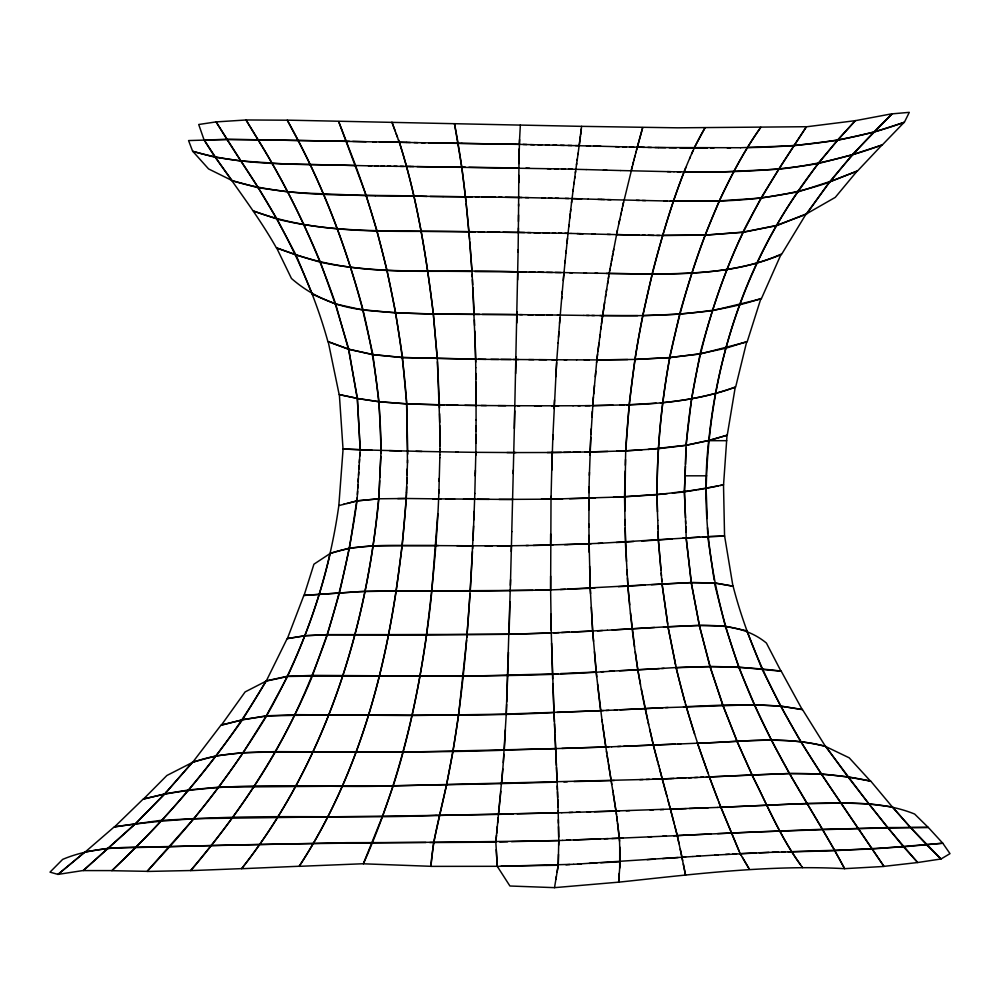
<?xml version="1.0" encoding="UTF-8"?>
<svg xmlns="http://www.w3.org/2000/svg" width="1000" height="1000" viewBox="0 0 1000 1000"><rect width="100%" height="100%" fill="white"/><g stroke="black" fill="none" stroke-linecap="round" stroke-linejoin="round"><path stroke-width="1.5" d="M475.863 452.337L475.962 434.6M518.763 182.712L519.05 157.65M518.8 175.35L518.6 206.163M475.988 431.238L476.087 419.6M475.913 443.175L476.025 425.8M518.1 252.162L518.525 214.925M524.575 232.512L518.387 232.362L518.413 228M476.075 419.975L476.025 390.812M518.462 221.488L518.612 203.988M475.275 591.138L550.638 589.913L551.013 499.15L541.325 499.225M526.05 545.525L550.513 545.15L550.65 533.962M514.325 428.425L518.138 249.688M518.938 163.55L519.225 148.787M519.087 156.175L519.575 139.525M517.675 279.887L517.825 271.875L535.112 272.162M516.825 322.962L517.062 311.9M473.85 519.913L474.837 493.488M516.075 356.65L516.013 359.475L513.513 359.475M558.675 845.15L558.775 840.55L562.562 840.375M557.062 872.225L558.225 865.3L558.775 840.588L543.025 840.875M558.475 854.412L558.225 865.288L554.513 887.65L509.925 886L497.262 866.312L495.825 842.225L496.488 835.188M589.862 454.913L591.3 428.725M625.363 465.275L625.712 450.85L658.162 448.725L686.188 445.312C692.013 371.488 711.725 299.175 743.025 232.125L705.125 235.175C689.862 274.9 678.763 316 669.587 357.525L700.325 353.95L747.175 341.838L760.9 298.525C709.2 316.175 653.787 316.05 599.8 315.575M438.963 490.112C437.262 538.562 432.612 586.85 426.45 634.925L511.7 634.2L558.987 632.65M474.825 493.612L475.312 473.275M511.788 531.5L511.287 551.525M511.775 531.788L513.312 470.087M514.763 410.925L513.75 452.575L506.962 452.537M515.662 373.575L516.013 359.5L518.538 359.513M551.763 470.2L552.938 434.663M589.362 475.337L590.788 437.425M625.525 459.487L624.85 511.025M438.888 493.013L439.25 478.375M475.325 472.987L475.85 452.337L516.075 452.575M475.25 475.925L475.387 470.325M510.562 579.612L506.25 714.038L503.288 762.638M513.212 473.55L513.75 452.575M510.412 585.337L511.425 545.763L528.4 545.5M499.025 499.425L551.013 499.162L552.188 452.512L561.388 452.388M588.925 492.587L589.45 472.312M625.25 471L624.538 496.838L625.1 525.25M439.188 481.275L439.837 457.738M475.775 455.3L475.863 452.337L455.85 452.062M509.963 601.7L509.062 634.288L551.275 633.038L551.013 614.225M562.638 498.9L551.013 499.15L551.1 496.287M588.888 527.125L589.075 486.763M557.888 673.75L463.212 676.3L312.562 675.375L327.137 634.625L388.512 634.612C397.512 587.7 403.7 540.275 406.488 492.587M439.825 457.75L439.925 454.787M397.7 498.587L406.287 498.488L407.262 468.913M406.675 486.675L406.463 492.575M439.913 454.8L439.988 448.888M508.5 652.212L506.725 701.938M660.413 402.887C685.888 400.487 711.287 396.05 735.288 386.987L727.237 435.25L708.525 440.475L686.162 445.275L685.55 464.363M406.95 477.8L406.75 483.7M685.962 448.188L684.438 491.912L685.725 523.587M407.05 474.825L407.575 460.025M685.487 466.275L684.375 491.9L685.5 517.837M407.475 462.975L406.625 403.875L379.137 401.725L357.212 398.475L348.75 349.15L372.65 354.663L402.587 357.475L395.625 312.887L362.95 309.8C374.375 356.838 381.225 404.963 380.95 453.413M407.8 454.087L406.912 415.662M436.012 815.387C328.975 820.037 220.625 810.362 114.425 826.988L143.312 798.962L164.688 794.112L135.95 823.15L83.25 870.5L57.987 874.4L50 872.15L62.663 859.388C85.812 849.575 111 847.575 135.875 847.087C175.463 808.3 210.238 764.987 242.413 719.925L221.075 725.037L192.562 762.463C219.062 752.6 247.575 752.588 275.462 751.612C296.7 714.513 313.163 675.037 327.35 634.775L305.238 635.625L287.35 638.663L303.875 595.375L358.7 591.688L396.163 590.9L402.225 545.312L406.35 498.5L378.9 498.787L356.987 500.863C350.788 546.213 340.938 590.975 327.1 634.625L305.425 635.775L287.188 638.538L266.238 681.075L242.387 719.9L266.275 715.812L297.3 714.663L412.25 715.537L506.262 714.125L506.637 704.388M466.6 640.075L458.587 715.175L453.013 751.312L446.538 784.912L433.6 842.562L430.887 866.312L363.363 863.8C401.875 777.65 422.375 684.737 431.838 591.112L396.175 590.9C381.475 687.588 353.288 783.9 299.175 866.25L241.637 868.725C325.788 761.637 367.638 627.125 379.15 492.75M473.025 540.112L474.188 511.337M473.587 525.988C469.6 608.337 464.938 691.175 448.95 772.25C443.363 803.713 433.162 834.362 430.9 866.375L497.262 866.3M552.725 439.675L556.163 371.062M554 408.65L554.475 399.9M379.087 492.738L379.675 480.65M616.712 451.175L625.725 450.863L629.15 404.787C665.263 403.7 701.488 399.288 735.638 387.113L746.737 341.613L725.875 348.225L700.013 353.75C711.162 312.188 724.312 271.075 743.25 232.35L776.25 225.45L806.462 214.25L829.65 181.637L797.887 191.95C737.362 278.275 708.363 383.75 706.188 488.387L698.037 489.712M380.087 471.575L378.825 498.787L357.075 500.875L346.775 503.537M379.762 477.612L380.812 456.45M720.3 485.475L723.562 484.8L727.025 435.2L708.675 440.675C696.9 545.212 724.013 650.075 772.65 742.212C794.475 785.588 821.825 825.825 844.613 868.662L883.95 866.45L840.863 803.062C865.863 802.987 891.237 804.5 914.638 814.05L928.25 827.438L887.575 827.575L917.675 862.525L941.025 858.975L950 853.637L942.775 843.225L928.275 827.4L910.575 827.562L892.362 806.9L910.537 827.6L822.425 829.212L789.425 773.475L671.012 778.562M380.05 471.562L381.125 450.387M357.25 497.675L349.462 548.075L330.25 553.425L313.925 564.2L304.062 595.462L364.925 591.275L532.925 590.35M509.075 634.3L388.537 634.612C372.713 716.3 344.8 796.338 299.2 866.338L363.35 863.737L382.525 816.137L393.212 785.863C317.15 788.487 239.963 780.212 164.713 794.163L192.362 762.2L216.462 755.837L243.188 752.588L266.288 715.812L287.55 676.513L266.238 681.075L245.113 691.925L221.275 725.25L243.675 719.425L266.525 716.075C244.537 751.812 220.75 786.413 193.825 818.637L160.238 820.438L114.325 826.812L85.375 851.85L108.612 848.25L169.613 846.712C196.3 817.087 220.675 785.5 243.238 752.625C330.238 750.675 417.287 753.462 504.288 750.188L505.387 729.788M357.612 491.287L357.05 500.875L338.825 505.6C328.462 579.688 303.488 651.087 266.462 716.025C362.225 713.1 458.2 717.75 554 712.55L554.412 721.587M437.812 513.638L431.788 591.1L470.25 591.2L472.475 551.575M591.962 417.013L592.288 411.388M357.4 494.487L357.975 484.913M555.837 376.7L556.65 362.575M556.163 371.012L556.812 359.775L538.925 359.675M590.962 434.338L593.413 396.962M357.775 488.1L358.35 478.525M472.638 548.7L472.8 545.812L492.425 545.8M358.15 481.712L358.738 472.137M358.537 475.325L359.137 465.75M358.925 468.95L359.55 459.363M359.338 462.562L359.975 452.987M338.825 505.6L343.088 448.988L371.925 450.138M359.75 456.175L360.175 449.787L357.4 398.413L339.35 394.575L343.025 449L360.238 449.775L357.275 398.45L379.012 401.775L406.725 403.825C400.938 322.55 383.875 242.013 355.575 165.588C301.275 163.525 245.4 166.887 192.738 151.275L208.575 168.925L232.312 180.675L257.95 187.688L287.913 191.838L303.587 193.012L366.2 195.575L376.975 230.675C343.363 229.913 309.65 227.2 276.938 219.05L258.1 187.537L226.962 139.512L204.225 139.887C227.2 176.6 255.087 210.1 276.425 247.95L295.837 254.713L276.988 218.988L253.5 211.038C327.113 238.425 407.587 229.037 484.475 232.087M558.513 337.238L559.963 317.863M559.55 323.338L561.838 296.5M619.688 868.112L619.725 847.038M604.263 838.763L619.45 838.288L620.163 861.775L618.638 882.163L554.513 887.65M619.312 873.2L618.638 882.175C693.675 874.237 769 864.575 844.613 868.662L834.85 850.75L768.938 852.4L714.7 855.075M470.037 593.925L466.8 637.4M551.7 359.738L556.812 359.75L558.1 342.837M558.088 342.962L558.925 331.8M497.638 823.025L502.788 768.9M378.85 498.775C366.012 631 324.787 763.337 241.612 868.625L190.7 870.625C240.712 812 283.288 746.838 312.625 675.413L287.312 676.287L266.05 680.9C225.188 751.925 171.15 814.362 111.888 870.6L83.3 870.588L136.037 823.3L164.537 793.9L189.225 789.887L218.7 787.15L393.175 785.763L501.65 783.637L503.95 754.275M563.737 275.212L565.237 260.338M561.613 299.075L562.312 291.188M562.087 293.762L563.737 275.238M563.275 280.5L563.975 272.587L555.312 272.462M595.562 373.938L596.838 359.925L634.862 359.425L669.663 357.575C660.113 411.2 655.3 465.775 657.763 520.25M596.575 362.7L597.55 354.312M595.55 374.062L593.7 393.975M595.3 376.763L595.812 371.225M497.312 826.462L495.825 842.15L429.775 842.562M594.487 385.475L592.6 405.65L585.262 405.7M496.65 833.425L498.137 817.8M567.5 238.263L566 252.963M567 243.15L569 224.662M436.025 815.438L498.475 814.4L500.85 791.225M564.987 262.762L566.25 250.538M570.763 209.462L568.763 226.825M570.513 211.625L571.763 200.738M571.512 202.913L573.212 189.425M569.763 218.15L570.262 213.812M581.337 128.787L580.6 134.812M685.825 167.45C672 202.075 661.612 237.95 652.087 273.975C695.9 274.337 740.625 271.488 781.525 254.45L806.125 213.925L776.55 225.738L742.987 232.062C761.363 195.312 783.938 161.05 806.375 126.713L677.725 127.825L581.625 126.35L577.987 154.525M580.45 136.025L579.263 145.638L575.513 145.588M656.225 403.15L629.075 404.762L634.913 359.45L669.762 357.638L679.6 314.137L642.75 315.637C633.787 360.238 628.375 405.45 625.662 450.85L641.963 449.812M601.438 323.812L605.85 294.488M599.7 337.587L601.087 326.587M600.75 329.3L604.587 302.387M597.925 351.5L600.05 334.862M598.987 343.175L596.825 359.913L576.587 359.862M572.975 191.25L574.888 176.6M574.65 178.425L575.6 171.088M575.363 172.913L576.7 163.363M573.925 183.938L574.163 182.1M577.125 160.425L578.2 153.05M576.475 164.838L577.337 158.95M606.263 291.863L607.925 281.363M607.513 283.988L608.75 276.137M608.337 278.738L609.163 273.512M605.425 297.125L606.688 289.237M555.9 879.2L556.375 876.413M656.737 235.413L705.025 235.062L743.175 232.3L760.975 198.1L778.713 169.262C814.013 165.1 848.85 157.387 882.138 144.85L857.387 171.1L829.75 181.725C849.35 157.988 869.963 135.1 892.237 113.837L909.3 112.35L904.35 122.325L873.662 132.2L837.613 140.312L818.188 163.312L797.837 191.912L760.95 198.075L719.287 200.888C731.35 175.387 744.4 150.287 760.825 127.287C744.4 150.312 731.2 175.35 719.35 200.975L673.375 201.2C656.263 252.8 643.562 305.788 634.888 359.45M617.425 230.275L613.3 251.612M612.388 256.475L613.763 249.175M610.55 266.2L611.925 258.888M611.475 261.337L612.85 254.025M609.15 273.5L610.075 268.625M609.612 271.062L611.013 263.762M621.65 210.837L623.513 202.188M620.712 215.162L622.125 208.675M622.587 206.513L634.188 159M616.95 232.425L619.788 219.475M619.312 221.65L621.188 213M618.837 223.8L619.312 221.637M642.725 315.613L652.163 274.062C695.662 273.5 740.825 272.375 781.15 254.137L761.338 298.825L712.25 310.75L679.55 314.088C690.588 275.65 702.887 237.512 719.4 201.025C756.963 199.9 794.425 194.513 829.95 181.95L852.325 154.625L892.163 113.75L855.487 120.65L806.425 126.8L778.662 169.213L724.2 171.788M635.725 153.075L642.675 127.6L637.275 147.175L651.425 147.45M644.35 147.325L637.263 147.15L636.5 150.125M634.575 157.513L636.112 151.6M633.8 160.475L634.963 156.037M620.7 170.55L631.087 170.787L632.25 166.375M632.638 164.9L633.413 161.95M679.837 147.875L694.062 148.012L705.062 127.762C691.413 150.8 682.237 176 673.363 201.163L607.7 199.625M691.55 154L692.812 151.012M689.65 158.488L690.275 157M343.363 504.412L344.5 504.125M718.125 485.925L684.375 491.9L672.425 493.15M696.675 489.938L656.9 494.725L613.387 497.312M686.05 445.262L648.062 449.425M667.237 493.65L624.538 496.838L551.013 499.15M573.688 864.312L692.887 856.513M647.175 859.675L654.912 859.125M611.85 838.512L677.262 835.612L682 857.3L685.625 857.025M672.275 538.962L658.363 539.975L658.138 531.5M682.725 538.237L699.737 537.125M685.837 526.462L686.188 537.987L597.962 543.425M662.638 858.575L678.112 857.55M692.887 856.513L718.337 854.85M696.525 856.263L700.163 856.025M633.6 541.525L625.363 542.075L627.3 575.25M496.275 849.675L497.262 866.363L573.688 864.287M707.275 518.538L706.087 488.387L723.512 484.787L724.562 536.075L702.438 536.938M641.838 541L658.35 539.975L657.962 525.85M707.788 536.613L686.112 538L691.363 582.55L714.412 582.962L733.088 586.15C753.438 665.113 794.6 736.525 840.987 802.875L868.825 803.975L825.55 746.462L849.212 757.825L870.612 781.237C844.038 775.013 816.7 773.3 789.475 773.425L771.413 740.288L754.438 704.7L665.512 707.625M644.95 585.075L627.875 586.175L629.75 604.9M565.962 864.788L569.825 864.55M651.375 584.675L691.3 582.562L699.287 625.45L710.138 666.45L738.7 667.113L725.275 626.075L714.375 582.987M717.688 807.4L809.038 803.388L840.95 802.913L884 866.363L917.675 862.525L902.438 845.612L868.85 803.938L892.325 806.95L870.738 781.1L847.987 776.988L821.35 773.888L800.5 741.312L780.638 706.012L754.3 704.862L722.913 705.037L709.95 666.6L699.35 625.4L668.075 626.675L662.087 584.025L560.462 589.487M571.912 632.025L607.362 630.237M594.913 588L590.237 588.275L590.562 593.663M597.537 630.825L602.45 630.525M654.488 627.475L612.275 629.95M577.562 864.062L581.425 863.825M663.5 626.962C698.138 626.225 737.525 619.163 766.413 643.062L781 671.213L738.662 667.138L754.5 704.663L780.45 706.188L802.425 709.463L825.512 746.488C783.763 735.212 740.037 742.275 697.45 743.162M607.337 630.25L668 626.712L675.15 662.562M456.8 545.688L472.837 545.837L400.513 545.388C376.85 545.3 352.775 545.763 330.188 553.4C320.562 595.913 305.788 636.95 287.488 676.475C395.5 674.525 503.75 679 611.688 671.175M601.312 671.75L603.9 671.6M725.612 854.412L729.25 854.212M589.163 863.4L596.912 862.962M652.1 668.988L619.5 670.738M706.4 777.087L751.975 774.925C767.825 806.325 781.425 839.3 802.6 867.625L801.888 866.637M675.1 662.613C686 712.113 702.575 760.1 720.837 807.312L794.275 803.975L840.863 803.062L821.312 773.9L787.038 773.637L751.95 774.95C767.35 805.212 780.375 837.087 800.487 864.638M683.988 835.238L673.65 835.75M732.887 854L736.538 853.8M618.425 586.688L627.888 586.175C631.638 631.163 637.587 676.05 647.638 720.088M611.7 671.15L637.75 669.8L635.288 651.9M664.087 668.337L652.1 668.988M609.1 671.3L614.288 671.038M659.287 668.587L637.725 669.812L640.5 684.375M623.062 838.075L619.45 838.275L617.55 822.987M591.175 543.75L533.288 545.425M661.688 668.475C701.538 665.512 741.513 666.162 781.175 671.087L802.25 709.625L780.638 706.025L762.163 669.388L746.85 630.775L725.088 626.2L699.438 625.363L691.162 582.625L714.562 582.913L732.95 586.213L724.613 536.05L707.738 536.625L714.15 580.025M556.9 712.438L617.2 709.95M683.988 835.238L758.462 831.787M600.775 862.75L620.163 861.762M602.5 543.188L567.175 544.575M506.25 714.038L603.375 710.6M606.138 710.487L608.9 710.35M668.075 707.487L614.45 710.062M662.938 707.738L619.987 709.8M616.188 542.525L625.388 542.075L625.013 519.525M671.012 778.562L652.588 779.25M594.338 811.712L717.688 807.425M658.363 764.163L670.487 809.375L679.912 808.925M553.862 632.863L569.288 632.175M593.55 641.363L592.65 631.1L561.587 632.5M675.375 744.137L611.7 746.775M673.95 778.425L662.188 778.975L660.562 772.625M560.625 673.575L596.15 672.025L602.225 722.062M683.5 706.75L722.85 705.088L737.038 741.3L752.025 774.825L737 741.338M568.162 748.188L611.7 746.8M678.125 744.025L697.412 743.188M680.875 743.888L626.562 746.175M679.925 808.913L686.213 808.637M562.562 840.4L600.475 838.875M710.888 833.938L677.262 835.612L679.05 843.713M648.337 836.812L651.95 836.65M550.625 589.913L565.325 589.312M561.9 748.413L608.737 746.925M676.912 778.288L685.75 777.913M566.35 840.225L570.138 840.062M595.413 498.013L569.6 498.725M689.362 808.5L708.238 807.763M717.625 833.625L822.4 829.262L834.9 850.65L903.425 846.838L942.775 843.225L872.55 849L788.1 851.787M573.925 839.9L608.062 838.625M662.788 836.188L666.413 836.038M756.15 852.887L740.175 853.6L739.613 852.312M567.875 589.175L590.225 588.288L592.663 631.1L596.712 676.862M617.65 746.525L620.612 746.4M623.587 746.312L626.55 746.188M573.987 781.587L614.338 780.525M688.7 777.788L691.637 777.663M587.1 811.912L619.45 811.062M758.462 831.8L887.562 827.6L847.987 776.988L825.7 746.3C783.713 735.588 740.088 742.025 697.387 743.225L704.925 764.262M438.3 545.538L373.225 545.9L349.4 548.038L339.538 592.75L327.312 634.763L426.488 634.95C419.188 686 408.938 736.7 393.2 785.863L649.4 779.35M694.587 777.55L697.537 777.438M759.35 852.763L768.938 852.4M740.525 147.725L794.15 145.675L837.575 140.262L855.425 120.562L837.5 140.162L818.337 163.487C770.7 171.875 722.212 172.587 673.988 171.762M700.487 777.325L703.438 777.212M626.237 810.8L629.637 810.662M550.525 545.138L552.888 545.05M558.5 826.65L558.775 840.537C429.062 842.987 299.312 842.5 169.625 846.737L147.15 871.45L190.65 870.525C222.125 833.263 251.225 794 275.5 751.65L403.325 752.163L555.65 748.625M568.15 748.225L504.275 750.113M425.95 842.475L346.463 842.688L135.963 847.262L111.938 870.7L147.1 871.338L193.85 818.675L439.575 815.362L561.812 812.712M561.812 812.738L590.712 811.825M498.462 814.388L513.387 813.913M569.038 812.487L572.65 812.362M772.138 852.288L778.525 852.075M747.163 147.613C800.35 146.925 854.15 140.9 904.262 122.225L882.262 144.987L852.4 154.7L818.388 163.55C755.738 242.763 718.737 340.288 708.787 440.538L686 445.262L691.55 399.05L700.088 353.787L669.8 357.65C660.35 408.413 655.763 460.112 657.487 511.763M607.737 451.463L573.05 452.25M625.688 450.863L585.05 452.088M564.625 544.675L567.013 544.6M501.637 783.575L557.137 782.125L557.4 789.788M563.875 781.9L567.25 781.8M639.825 779.638L643.012 779.538M576.263 812.25L579.875 812.138M499.762 842.025L507.625 841.812M650.05 809.963L653.45 809.85M781.712 851.975L784.912 851.888M658.988 779.075L646.213 779.438M660.263 809.663L663.675 809.562M511.55 841.663L543.025 840.863M626.825 404.862L629.138 404.8L619.925 405.037M517.125 813.787L558.212 812.837L558.425 823.2M624.513 404.9L592.612 405.637L613.038 405.188M658.975 779.075L662.175 778.988L666.875 796.038M501.062 866.213L546.8 865.387M535.462 590.275L550.625 589.95L550.612 576.138M627.7 359.55L596.812 359.9M563.713 452.35L580.237 452.137M740.537 147.738L654.987 147.525M547.238 452.525L570.688 452.287M470.262 591.225L475.325 591.175M546.788 865.413L558.237 865.25M727.25 147.875L730.575 147.85M724.212 171.812L711.787 171.887M711.8 171.9L683.913 171.912M572.962 405.75L580.237 405.712M577.975 405.737L590.1 405.662M710.65 147.988L713.975 147.975M573.162 405.75L551.65 405.812M707.337 148L694.062 148.012M662.513 235.475L705.075 235.138L719.312 200.912L670.25 201.1M637.663 315.637L591.825 315.5M558.837 405.8L534.438 405.788M513.75 452.575L552.188 452.512M497.238 545.788L511.425 545.775L484.975 545.788M708.675 440.675L726.675 440.675M685.15 475.812L706.663 475.812M526.462 272.013L474.862 271.575M522.388 314.662L482.312 314.425M520.337 125.1L287.275 120.138C320.637 179.775 345.225 243.837 362.987 309.75C336.425 306.925 311.525 296.05 291.45 278.463L276.6 247.825L297.188 255.338L320.387 262.225C302.762 219.887 282.288 178.762 258.038 139.812L227.062 139.4L188.562 140.562L192.675 151.337L215.087 157.275L204.112 140.013L198.713 124.5L216.088 121.9L246.012 119.987L258.075 139.775L349.425 141.337M530.775 232.65L502.975 232.262M517.825 271.875C444.15 268.288 367.025 279.125 295.925 254.662L312.225 294.25L335.625 303.988C315.912 246.537 289.962 191.45 258.1 139.738L298.038 140.525C326.425 194.112 347.287 251.375 362.788 309.938C414 315.5 465.588 313.913 517.013 314.613M500.975 359.425L533.775 359.637M584.225 359.9L589.188 359.913M517.25 405.725L541.45 405.8M477.125 499.325L489.15 499.375M518.375 232.387L478.275 232.025M490.887 359.387L511.062 359.487M564.175 359.812L576.712 359.875M498.162 405.625L519.775 405.737M432.713 498.812L512.587 499.475M443.038 196.6L472.163 196.825M479.663 314.387L433.325 313.988C426.3 256.025 417.113 198 399.338 142.25L372.738 141.85M557.463 315.038L583.825 315.413M498.6 359.425L478.225 359.3M528.737 359.6L546.55 359.725M556.812 359.762L566.737 359.825M481.125 405.525L505.675 405.675M371.6 165.888L284.037 163.875L240.888 160.95L216.088 121.9L227.025 139.438L258.075 139.775L246.025 119.963L287.238 120.2L298.087 140.475L376.062 141.912M550.887 168.762L417.025 166.625M505.387 197.275L522 197.475M646.712 273.962L652.125 274.025L606.312 273.45M546.663 314.95L560.163 315.075M475.75 367.788L475.688 359.263L402.55 357.525L485.938 359.35M486.337 405.55L446.512 405.087M515.5 144.275L526.8 144.537M518.85 167.975L468.925 167.262M443.062 196.6L430.175 196.488M498.75 197.213L528.663 197.65M487.537 232.138L499.9 232.25M646.725 273.988L583.688 273.025M552.05 315.012L535.875 314.837M393.925 166.275L413.587 166.537M400.3 166.363L403.488 166.4M502.075 197.25L475.475 196.9M527.788 314.75L543.95 314.925M583.875 315.413L589.125 315.475M586.525 315.438L594.45 315.525M464.9 405.325L476.213 405.462L475.913 382.113M406.312 498.488L441 498.913M445.588 498.963L454.65 499.075M463.5 499.188L474.7 499.325M406.7 142.413L379.387 141.962M439.75 143.038L461.912 143.35M515.5 144.312L421.388 142.738M669.175 147.738L676.275 147.838M482.125 197L495.438 197.175M426.975 196.438C362.125 193.738 295.25 199.562 232.225 180.775L215.138 157.225L240.863 160.975C278.538 216.612 310 276.712 327.938 341.725L348.762 349.113L335.337 304.188L320.438 262.213C370.163 272.875 421.438 270.763 472 271.5L472.275 276.863M546.65 272.35L561.087 272.55M519.712 314.637L533.162 314.8M581.625 126.363L520.35 125.075L519.312 144.338L461.912 143.375M381.163 166.075L397.113 166.325M475.188 231.962L376.962 230.712L387 270.163L395.675 312.85L433.35 313.962C426.287 256.025 417.1 197.987 399.338 142.238L410.375 142.5M558.688 233.175L571.013 233.425M564.888 233.275L568 233.312M538 272.225L552.425 272.438M458.013 405.25L406.688 403.85L402.438 357.6L372.863 354.55L379.038 401.763L381.138 450.387M444.2 405.037L406.65 403.875L406.95 415.625M415.938 451.312L458.025 452.1M428.738 142.875L439.75 143.05M568.013 145.463L590.112 145.988M658.538 147.575L665.625 147.688M387.55 166.175L390.737 166.225M568.7 169.112L586.163 169.587M410.125 166.513L465.363 167.162M677.288 171.812L680.6 171.863M478.812 196.938L375.225 195.712M565.337 198.425L581.712 198.875M552.475 233.075L561.788 233.25M648.075 235.275L653.875 235.375M659.65 235.475L642.312 235.162M529.35 272.075L543.763 272.312M560.525 145.325L571.763 145.525M647.9 147.387L658.525 147.575M561.575 168.975L572.275 169.188M384.363 166.125L368.387 165.825M406.675 166.412L410.138 166.475M631.087 170.787L670.675 171.7M667.375 171.637L673.975 171.762M555.325 198.25L568.675 198.5M664.075 200.987L667.163 201.05M543.175 232.913L549.375 233.025M555.575 233.137L533.875 232.725M594.95 273.263L597.788 273.312M553.025 145.175L564.263 145.4M414.038 142.6L425.075 142.8M622.737 146.85L633.625 147.088M630 147L637.263 147.162M554.45 168.837L565.138 169.05M374.787 165.95L377.987 166.012M541.987 197.975L558.663 198.325M639.462 235.113L607.35 234.387M645.225 235.225L616.475 234.587M545.538 145.013L556.775 145.25M626.362 146.938L586.5 145.887M366.075 141.725L352.75 141.412M406.688 142.438L417.725 142.662M547.325 168.688L558.013 168.912M548.65 198.113L551.987 198.188M375.25 195.688L366.238 195.525L338.7 121.613L355.613 165.538M527.675 232.587L540.062 232.85M586.475 273.087L569.6 272.712M538.038 144.838L549.275 145.087M615.475 146.688L619.1 146.775M545.325 198.05L525.325 197.575M610.388 234.462L592.188 234.025M421.95 451.438L361.45 449.837M530.55 144.637L541.788 144.913M620.7 170.55L586.175 169.575M642.45 200.512L645.537 200.588M563.975 272.575L572.388 272.775M523.062 144.438L534.288 144.738M525.962 168.15L529.525 168.25M601.2 199.45L610.938 199.713M636.287 200.362L639.375 200.438M595.2 234.1L580.087 233.688M389.462 450.625L401.2 450.95M593.737 146.1L600.975 146.312M603.425 170.1L606.875 170.2M601.175 199.45L588.212 199.075M597.95 199.363L604.425 199.537M577.062 233.6L583.088 233.775M571.013 233.425L580.062 233.688M588.2 199.075L572.013 198.55M740.75 854.587L740.163 853.6L741.338 855.55M742.487 857.513L749.412 869.312L741.325 855.562M739.05 851.012L720.15 805.375M739.613 852.3L720.825 807.325M737.1 741.2L722.775 705.188L710.075 666.5L676.05 667.763L684.85 701.787M709.35 776.975L717.987 799.7M718.7 801.6L720.125 805.413M394.225 128.45L399.325 142.275M398.4 139.762L398.862 141.012M397 136L397.463 137.25M396.075 133.488L396.538 134.738M395.15 130.963L392.388 123.413M393.762 127.188L391.925 122.137M704.9 764.275L707.9 772.725M694.613 734.038L685.462 704.212M667.913 799.837L673.05 819.163M658.9 766.287L653.35 745.225L657.812 762.05M670.475 809.375L674.325 824.075M673.037 819.175L677.275 835.6L674.737 825.725M659.463 768.388L660.55 772.625M641.388 689.237L648.7 724.638M648.15 722.362L653.375 745.212L649.75 729.212M680.238 849.125L685.55 875.212L683.337 863.988M667.962 626.737L674.65 660.013M682.663 860.638L681.988 857.3M674.6 660.05L675.65 665.125M602.562 724.325L606.775 753.325M608.488 763.8L611.775 784.45M607.125 755.4L611.15 780.638M612.7 790.15L616.487 814.562M606.45 751.213L608.138 761.7M613 792.062L611.45 782.562M613.312 793.962L616.05 811.2M662.025 584.05L666.988 618.7M601.912 719.788L605.775 747.013M634.575 646.787L630.525 612.9M666.925 618.75L667.712 624.012M616.263 812.887L617.337 821.3M617.125 819.613L619.55 841.188M616.688 816.25L616.9 817.938M597.562 684.112L600.6 710.763M686.2 537.987L691.237 582.6L662.138 584.012L661.175 573.075M466.138 203.337L469.55 239.325M465.925 201.125L461.788 167.125L454.5 123.763C463.988 172.512 468.512 222.05 471.987 271.537L469.725 241.8M437.287 358.85L433.325 313.988L437.337 358.787L439.575 407.863M661 570.275L658.35 539.975L661.462 575.775M596.15 672.025L594.438 651.6M661.637 578.562L661.862 581.3M626.538 561.438L625.175 527.987M627.013 569.7L627.9 586.175L627.475 577.938M591.337 607.112L592.663 631.125M475.125 342.3L472.388 279.538M474.263 314.363L472.812 287.538M472.113 274.212L472.688 284.887M437.4 361.712L439.688 422.4M555.037 735.088L557.125 782.163L556.487 767.438M554.513 723.8L556.4 765.35M554.1 714.8L554.925 732.812M552.65 678.825L551.587 643.238M554 712.55L552.85 683.587M685.55 520.737L685.987 532.25M553.987 712.613L551.275 633.038M557.275 785.95L557.675 797.438M558.138 810.925L558.2 812.862M557.737 799.35L558.212 812.837M558.013 807.05L557.475 791.675M475.7 362.113L475.125 342.262M589.2 552.288L588.888 524.087M475.675 359.288L474.762 331.05M707.513 527.587L707.7 533.612M657.788 520.2L658.025 528.713M474.412 319.913L474.6 325.475M589.625 566.225L590.25 588.263L588.925 535.425M558.35 819.725L558.713 837.062M550.625 589.95L551.25 630.288M440 451.838L439.8 434.2M475.812 373.5L476.025 390.662M475.763 367.675L475.887 379.062M439.925 445.913L439.712 425.412M439.6 413.725L439.8 434.113M588.763 498.288L588.825 509.812M829.875 181.85L806.225 214L835.275 197.362L857.237 170.95L829.875 181.85M166.325 792L164.587 793.988L143.425 799.125L166.887 775.487L192.512 762.4L166.325 792M59.688 872.975L57.987 874.4L85.312 851.725L59.688 872.975M357.438 398.387L339.175 394.625L328.188 341.587L348.512 349.263L357.438 398.387M372.925 354.487L348.462 349.3L335.65 303.988L362.713 309.988L372.925 354.487M927.35 845.588L910.575 827.562L941.025 858.975L927.35 845.588"/></g></svg>
